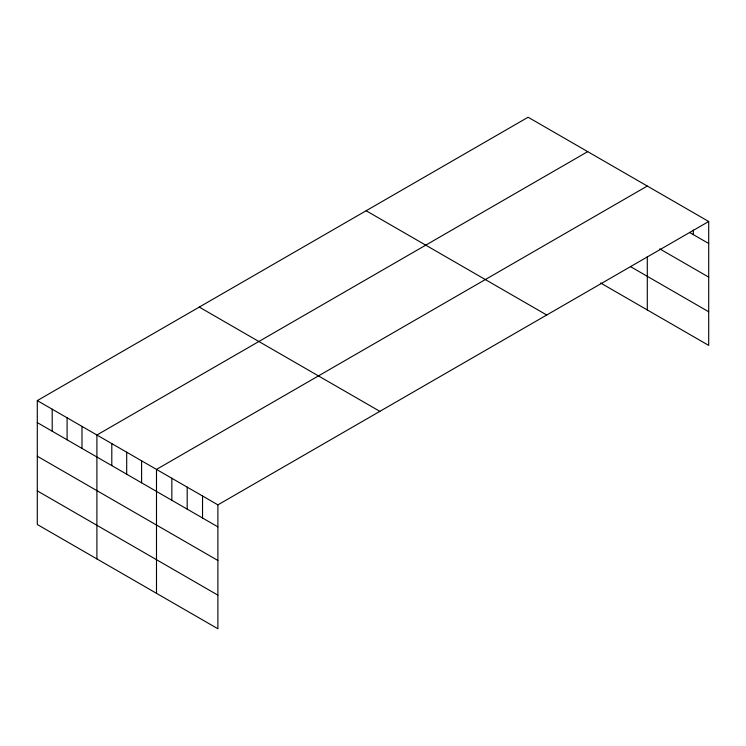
<?xml version="1.0" encoding="UTF-8"?>
<svg xmlns="http://www.w3.org/2000/svg" width="746" height="746" viewBox="0 0 746 746"><rect width="100%" height="100%" fill="white"/><g stroke="black" fill="none" stroke-linecap="round" stroke-linejoin="round"><path stroke-width="1.12" d="M37.3 400.602L217.888 504.865L217.888 628.766L37.3 524.503L37.3 400.602L528.112 117.234L708.7 221.497L708.7 345.398L600.614 282.995M587.708 151.643L96.896 435.011L96.896 558.913M647.295 186.052L156.492 469.411L156.492 593.312M217.888 504.865L708.7 221.497M689.509 232.416L708.7 243.494M659.772 248.875L708.7 277.13M630.417 266.574L708.7 311.772M366.146 210.745L546.734 315.008M199.266 307.091L379.854 411.354M37.3 422.6L217.888 526.862M37.3 456.226L217.888 560.488M37.3 490.877L217.888 595.14M693.351 230.001L693.351 234.636M647.295 256.689L647.295 309.954M202.539 496.006L202.539 518.004M187.19 487.138L187.19 509.136M171.841 478.279L171.841 500.277M141.591 460.814L141.591 482.811M126.689 452.207L126.689 474.214M111.797 443.609L111.797 465.607M81.995 426.404L81.995 448.402M67.093 417.807L67.093 439.804M52.201 409.2L52.201 431.207"/></g></svg>
